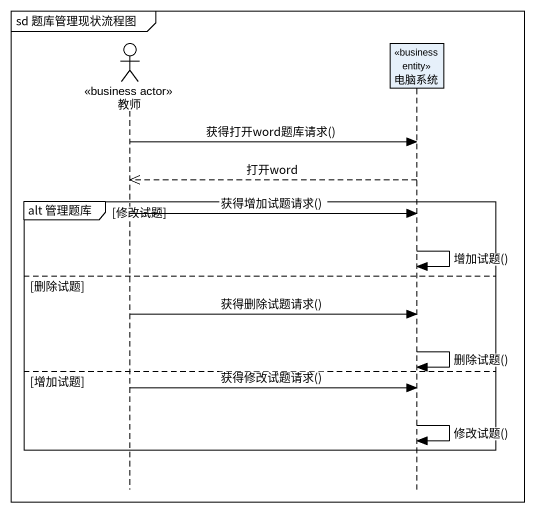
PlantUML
@startuml
mainframe sd 题库管理现状流程图
hide footbox
actor 教师 <<business actor>>
participant 电脑系统 <<business entity>>

教师 -> 电脑系统 : 获得打开word题库请求()
电脑系统 -->> 教师 : 打开word
group alt 管理题库 [修改试题]
  教师 -> 电脑系统 : 获得增加试题请求()
  电脑系统 -> 电脑系统 : 增加试题()
else 删除试题
  教师 -> 电脑系统 : 获得删除试题请求()
  电脑系统 -> 电脑系统 : 删除试题()
else 增加试题
  教师 -> 电脑系统 : 获得修改试题请求()
  电脑系统 -> 电脑系统 : 修改试题()
end
@enduml
